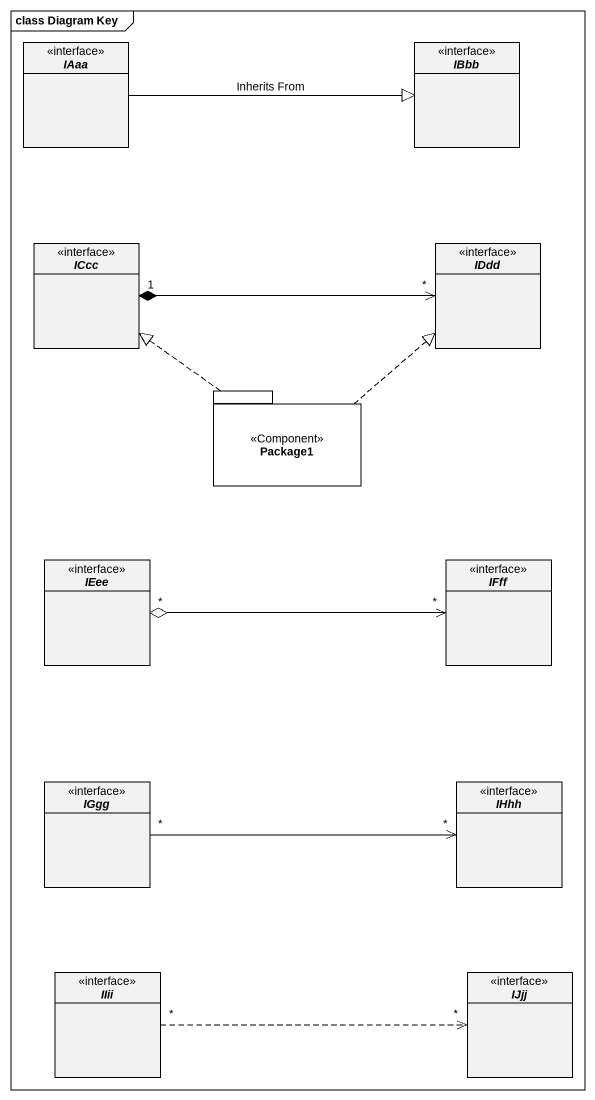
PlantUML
@startuml
mainframe class Diagram Key
hide circle
hide empty members
interface IAaa
interface IBbb
interface ICcc
interface IDdd
package Package1 <<Component>> {
}
interface IEee
interface IFff
interface IGgg
interface IHhh
interface IIii
interface IJjj
IAaa -right-|> IBbb : Inherits From
IDdd "*" <-left-* "1" ICcc
Package1 .up.|> ICcc
Package1 .up.|> IDdd
IFff "*" <-left-o "*" IEee
IGgg "*" -right-> "*" IHhh
IIii "*" .right.> "*" IJjj
@enduml
